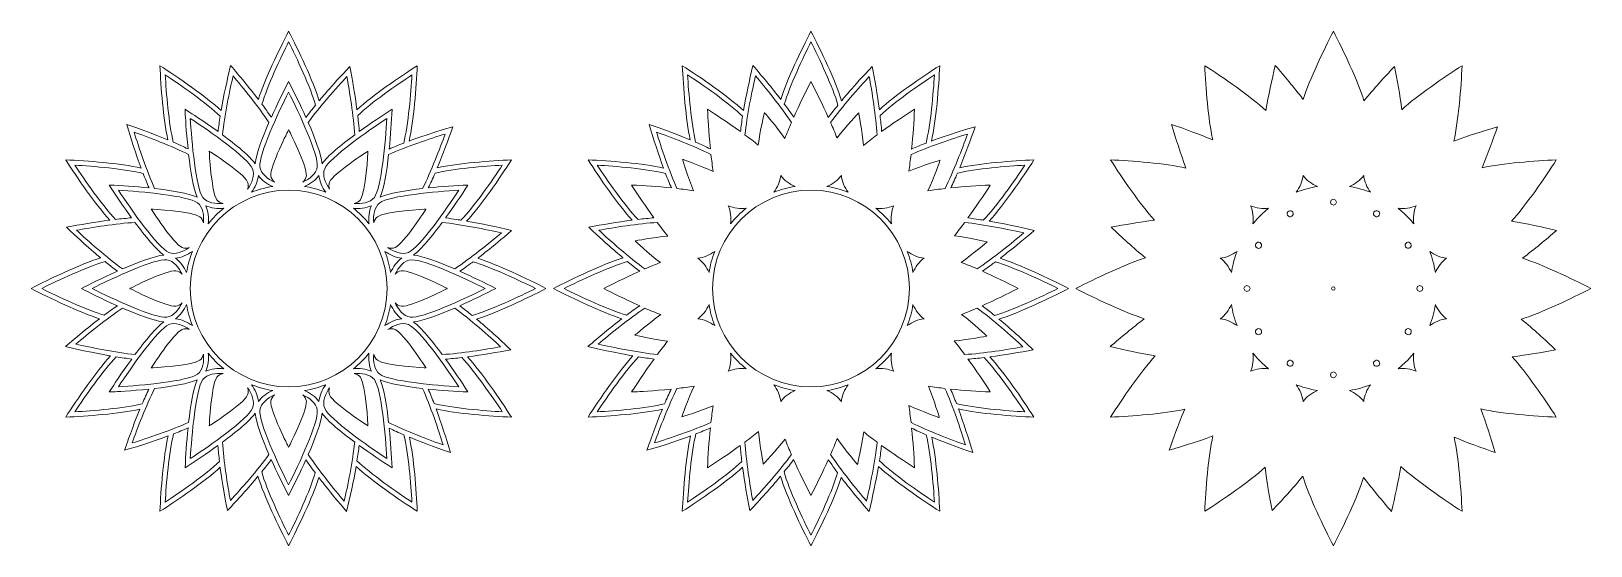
# Model space of a CAD drawing. Header units: inches. Extents: x 3 to 1296, y 3 to 429.
import ezdxf

# ---------------------------------------------------------------- set-up
doc = ezdxf.new("R2010")
doc.units = ezdxf.units.IN
doc.header["$MEASUREMENT"] = 0
doc.layers.add('_U+0421_U+043B_U+043E_U+0439 1', color=7, linetype='Continuous')

msp = doc.modelspace()

# ---------------------------------------------------------------- linework, layer by layer
at = {"layer": '_U+0421_U+043B_U+043E_U+0439 1', "color": 1, "lineweight": 9, "true_color": 0xff0000}
for points, knots in [([(429.4, 216), (413.7, 224.1), (389.6, 235.7), (372.8, 241.1), (372.8, 241.1), (384.1, 249.5), (400.9, 264.1), (388.5, 267.1), (376.2, 269.8), (363.6, 271.9), (375.6, 284.9), (391.2, 307.7), (400.8, 322.7), (383.2, 321.9), (356.5, 319.9), (339.3, 316.1), (344.1, 327.8), (348.3, 339.1), (352.1, 350.2), (330, 343.6), (315.9, 338.3), (315.9, 338.3), (319.8, 355.5), (321.9, 383.1), (322.7, 400.8), (307.8, 391.3), (285.7, 376.2), (272.7, 364.3), (272.7, 364.3), (272.7, 364.3), (272.7, 364.3), (271, 376.9), (269, 388.7), (266.8, 400.2), (250.9, 383.5), (241.2, 371.6), (241.4, 371.8), (236.2, 388.7), (224.1, 413.7), (216, 429.4), (207.9, 413.7), (196.3, 389.6), (190.9, 372.8), (183.2, 382.9), (175.6, 392), (167.9, 400.9), (164.9, 388.5), (162.2, 376.1), (160.1, 363.6), (160.1, 363.6), (160.1, 363.6), (160.1, 363.6), (147.1, 375.6), (124.3, 391.2), (109.3, 400.8), (110.1, 383.2), (112.1, 356.5), (115.9, 339.3), (116.1, 339.2), (102.9, 344.8), (81.8, 352.1), (85.5, 339.7), (89.4, 327.7), (93.7, 315.9), (76.5, 319.8), (48.9, 321.9), (31.2, 322.7), (40.7, 307.8), (55.8, 285.7), (67.7, 272.7), (55.1, 271), (43.3, 269), (31.8, 266.8), (48.7, 250.7), (60.4, 241.2), (60.2, 241.4), (43.3, 236.2), (18.3, 224.1), (2.6, 216), (18.3, 207.9), (42.4, 196.3), (59.2, 190.9), (49.1, 183.2), (40, 175.6), (31.1, 167.9), (53.4, 162.5), (68.4, 160.1), (68.4, 160.1), (56.4, 147.1), (40.8, 124.3), (31.2, 109.3), (48.8, 110.1), (75.5, 112.1), (92.7, 115.9), (86.5, 100.9), (81.6, 86.7), (81.2, 85.5), (81.2, 85.5), (79.9, 81.8), (79.9, 81.8), (79.9, 81.8), (83.6, 82.9), (83.6, 82.9), (100.6, 87.9), (116.1, 93.7), (116.1, 93.7), (112.2, 76.5), (110.1, 48.9), (109.3, 31.2), (124.2, 40.7), (146.3, 55.8), (159.3, 67.7), (159.3, 67.7), (161, 53.7), (165.2, 31.8), (174.1, 41.1), (182.6, 50.5), (190.6, 60.2), (190.6, 60.2), (190.6, 60.2), (190.6, 60.2), (195.8, 43.3), (207.9, 18.3), (216, 2.6), (224.1, 18.3), (235.7, 42.4), (241.1, 59.2), (241.1, 59.2), (249.7, 47.7), (264.1, 31.1), (267.1, 43.5), (269.8, 55.9), (271.9, 68.4), (271.9, 68.4), (271.9, 68.4), (271.9, 68.4), (284.9, 56.4), (307.7, 40.8), (322.7, 31.2), (321.9, 48.8), (319.9, 75.5), (316.1, 92.7), (316.1, 92.7), (329.2, 87.2), (350.2, 79.9), (346.6, 92.1), (342.7, 104.1), (338.3, 116.1), (355.5, 112.2), (383.1, 110.1), (400.8, 109.3), (391.3, 124.2), (376.2, 146.3), (364.3, 159.3), (364.3, 159.3), (364.3, 159.3), (364.3, 159.3), (377, 161), (388.7, 163), (400.2, 165.2), (390.9, 174.1), (381.5, 182.6), (371.8, 190.6), (388.7, 195.8), (413.7, 207.9), (429.4, 216)], [0, 0, 0, 0, 1, 1, 1, 2, 2, 2, 3, 3, 3, 4, 4, 4, 5, 5, 5, 6, 6, 6, 7, 7, 7, 8, 8, 8, 9, 9, 9, 10, 10, 10, 11, 11, 11, 12, 12, 12, 13, 13, 13, 14, 14, 14, 15, 15, 15, 16, 16, 16, 17, 17, 17, 18, 18, 18, 19, 19, 19, 20, 20, 20, 21, 21, 21, 22, 22, 22, 23, 23, 23, 24, 24, 24, 25, 25, 25, 26, 26, 26, 27, 27, 27, 28, 28, 28, 29, 29, 29, 30, 30, 30, 31, 31, 31, 32, 32, 32, 33, 33, 33, 34, 34, 34, 35, 35, 35, 36, 36, 36, 37, 37, 37, 38, 38, 38, 39, 39, 39, 40, 40, 40, 41, 41, 41, 42, 42, 42, 43, 43, 43, 44, 44, 44, 45, 45, 45, 46, 46, 46, 47, 47, 47, 48, 48, 48, 49, 49, 49, 50, 50, 50, 51, 51, 51, 52, 52, 52, 53, 53, 53, 54, 54, 54, 55, 55, 55, 55]), ([(862.6, 216), (846.9, 224.1), (822.7, 235.7), (805.9, 241.1), (805.9, 241.1), (817.2, 249.5), (834.1, 264.1), (821.6, 267.1), (809.3, 269.8), (796.8, 271.9), (808.8, 284.9), (824.3, 307.7), (834, 322.7), (816.3, 321.9), (789.6, 319.9), (772.4, 316.1), (777.3, 327.8), (781.4, 339.1), (785.2, 350.2), (763.1, 343.6), (749, 338.3), (749, 338.3), (753, 355.5), (755, 383.1), (755.9, 400.8), (740.9, 391.2), (718.8, 376.2), (705.8, 364.3), (704.2, 376.9), (702.1, 388.7), (699.9, 400.2), (684, 383.5), (674.3, 371.6), (674.5, 371.8), (669.3, 388.7), (657.2, 413.7), (649.1, 429.4), (641, 413.7), (629.4, 389.6), (624.1, 372.8), (616.4, 382.9), (608.7, 392), (601, 400.9), (598, 388.5), (595.3, 376.1), (593.2, 363.6), (580.3, 375.6), (557.4, 391.2), (542.4, 400.8), (543.3, 383.2), (545.3, 356.5), (549, 339.3), (549.3, 339.2), (536, 344.8), (515, 352.1), (518.6, 339.7), (522.5, 327.7), (526.9, 315.9), (509.6, 319.8), (482, 321.9), (464.3, 322.7), (473.9, 307.8), (488.9, 285.7), (500.8, 272.7), (488.2, 271), (476.5, 269), (464.9, 266.8), (481.9, 250.7), (493.5, 241.2), (493.3, 241.4), (476.5, 236.2), (451.5, 224.1), (435.7, 216), (451.4, 207.9), (475.5, 196.3), (492.3, 190.9), (482.3, 183.2), (473.1, 175.6), (464.2, 167.9), (486.6, 162.5), (501.5, 160.1), (501.5, 160.1), (489.5, 147.1), (473.9, 124.3), (464.3, 109.3), (481.9, 110.1), (508.7, 112.1), (525.9, 115.9), (519.6, 100.9), (514.7, 86.7), (514.3, 85.5), (514.3, 85.5), (513.1, 81.8), (513.1, 81.8), (513.1, 81.8), (516.8, 82.9), (516.8, 82.9), (533.7, 87.9), (549.3, 93.7), (549.3, 93.7), (545.3, 76.5), (543.3, 48.9), (542.4, 31.2), (557.3, 40.7), (579.4, 55.8), (592.4, 67.7), (594.1, 55.1), (596.1, 43.3), (598.4, 31.8), (607.2, 41.1), (615.7, 50.5), (623.8, 60.2), (623.8, 60.2), (623.8, 60.2), (623.8, 60.2), (629, 43.3), (641, 18.3), (649.1, 2.6), (657.2, 18.3), (668.9, 42.4), (674.2, 59.2), (674.2, 59.2), (682.9, 47.7), (697.3, 31.1), (700.3, 43.5), (702.9, 55.9), (705.1, 68.4), (718, 56.4), (740.9, 40.8), (755.9, 31.2), (755, 48.8), (753, 75.5), (749.2, 92.7), (749.2, 92.7), (762.3, 87.2), (783.3, 79.9), (779.7, 92.1), (775.8, 104.1), (771.4, 116.1), (788.6, 112.2), (816.3, 110.1), (834, 109.3), (824.4, 124.2), (809.3, 146.3), (797.5, 159.3), (797.5, 159.3), (797.5, 159.3), (797.5, 159.3), (810.1, 161), (821.9, 163), (833.4, 165.2), (824, 174.1), (814.7, 182.6), (805, 190.6), (821.9, 195.8), (846.8, 207.9), (862.6, 216)], [0, 0, 0, 0, 1, 1, 1, 2, 2, 2, 3, 3, 3, 4, 4, 4, 5, 5, 5, 6, 6, 6, 7, 7, 7, 8, 8, 8, 9, 9, 9, 10, 10, 10, 11, 11, 11, 12, 12, 12, 13, 13, 13, 14, 14, 14, 15, 15, 15, 16, 16, 16, 17, 17, 17, 18, 18, 18, 19, 19, 19, 20, 20, 20, 21, 21, 21, 22, 22, 22, 23, 23, 23, 24, 24, 24, 25, 25, 25, 26, 26, 26, 27, 27, 27, 28, 28, 28, 29, 29, 29, 30, 30, 30, 31, 31, 31, 32, 32, 32, 33, 33, 33, 34, 34, 34, 35, 35, 35, 36, 36, 36, 37, 37, 37, 38, 38, 38, 39, 39, 39, 40, 40, 40, 41, 41, 41, 42, 42, 42, 43, 43, 43, 44, 44, 44, 45, 45, 45, 46, 46, 46, 47, 47, 47, 48, 48, 48, 49, 49, 49, 50, 50, 50, 51, 51, 51, 52, 52, 52, 52]), ([(1239.1, 241.1), (1249.3, 248.9), (1258.4, 256.5), (1267.2, 264.1), (1254.9, 267.1), (1242.5, 269.8), (1229.9, 271.9), (1242, 285), (1257.5, 307.7), (1267.1, 322.7), (1249.5, 321.9), (1222.8, 319.9), (1205.5, 316.1), (1210.4, 327.8), (1214.5, 338.9), (1218.3, 350.2), (1206.3, 346.6), (1194.3, 342.7), (1182.1, 338.3), (1186.1, 355.5), (1188.1, 383.2), (1189, 400.8), (1174.1, 391.2), (1152, 376.2), (1139, 364.3), (1137.3, 377), (1135.3, 388.6), (1133, 400.2), (1124.3, 391), (1115.9, 381.7), (1107.6, 371.8), (1102.4, 388.7), (1090.4, 413.6), (1082.3, 429.4), (1074.2, 413.7), (1062.6, 389.6), (1057.2, 372.8), (1049.5, 382.9), (1041.8, 392.1), (1034.1, 400.9), (1031.2, 388.8), (1028.5, 376.5), (1026.3, 363.6), (1013.5, 375.6), (990.4, 391.3), (975.6, 400.8), (976.4, 382.9), (978.4, 356.4), (982.2, 339.3), (970.4, 344.1), (959.3, 348.2), (948.1, 352.1), (951.7, 340), (955.5, 328), (960, 315.9), (942.7, 319.8), (915.1, 321.9), (897.4, 322.7), (907, 307.9), (922, 285.8), (934, 272.7), (921.2, 271), (909.6, 269), (898, 266.8), (906.7, 258.6), (916, 250.1), (926.5, 241.4), (909.7, 236.2), (884.8, 224.2), (868.8, 216), (884.7, 207.8), (908.7, 196.3), (925.5, 190.9), (915.4, 183.2), (906.2, 175.5), (897.3, 167.9), (909.7, 164.9), (921.9, 162.2), (934.6, 160.1), (922.6, 147), (907.1, 124.3), (897.4, 109.3), (915.1, 110.1), (941.8, 112.1), (959, 115.9), (953.4, 102.4), (948.9, 89.6), (947.7, 86.3), (947.6, 86), (947.6, 85.8), (947.5, 85.7), (947.5, 85.6), (947.5, 85.6), (947.5, 85.5), (947.5, 85.5), (946.2, 81.8), (946.2, 81.8), (946.2, 81.8), (949.9, 82.9), (949.9, 82.9), (950, 83), (950, 83), (950.1, 83), (952.3, 83.7), (967.2, 88.1), (982.4, 93.7), (978.5, 76.6), (976.4, 48.9), (975.6, 31.2), (990.6, 40.8), (1012.6, 55.8), (1025.6, 67.7), (1027.2, 55), (1029.3, 43.4), (1031.5, 31.8), (1039.9, 40.7), (1048.4, 50), (1056.9, 60.2), (1062.1, 43.3), (1074.1, 18.3), (1082.3, 2.6), (1090.3, 18.2), (1102, 42.4), (1107.3, 59.2), (1115.1, 49.1), (1122.7, 40), (1130.4, 31.1), (1133.3, 43.1), (1136, 55.4), (1138.2, 68.4), (1151.2, 56.4), (1174.1, 40.7), (1189, 31.2), (1188.1, 48.8), (1186.1, 75.6), (1182.4, 92.7), (1194.1, 87.9), (1205.2, 83.8), (1216.4, 79.9), (1212.8, 92.1), (1209, 104.1), (1204.5, 116.1), (1221.8, 112.2), (1249.5, 110.1), (1267.1, 109.3), (1257.4, 124.4), (1242.4, 146.3), (1230.6, 159.3), (1243, 160.9), (1254.7, 162.9), (1266.5, 165.2), (1257.6, 173.6), (1248.3, 182.2), (1238.1, 190.6), (1254.9, 195.8), (1279.7, 207.8), (1295.7, 216), (1279.8, 224.2), (1255.8, 235.7), (1239.1, 241.1)], [0, 0, 0, 0, 1, 1, 1, 2, 2, 2, 3, 3, 3, 4, 4, 4, 5, 5, 5, 6, 6, 6, 7, 7, 7, 8, 8, 8, 9, 9, 9, 10, 10, 10, 11, 11, 11, 12, 12, 12, 13, 13, 13, 14, 14, 14, 15, 15, 15, 16, 16, 16, 17, 17, 17, 18, 18, 18, 19, 19, 19, 20, 20, 20, 21, 21, 21, 22, 22, 22, 23, 23, 23, 24, 24, 24, 25, 25, 25, 26, 26, 26, 27, 27, 27, 28, 28, 28, 29, 29, 29, 30, 30, 30, 31, 31, 31, 32, 32, 32, 33, 33, 33, 34, 34, 34, 35, 35, 35, 36, 36, 36, 37, 37, 37, 38, 38, 38, 39, 39, 39, 40, 40, 40, 41, 41, 41, 42, 42, 42, 43, 43, 43, 44, 44, 44, 45, 45, 45, 46, 46, 46, 47, 47, 47, 48, 48, 48, 49, 49, 49, 50, 50, 50, 51, 51, 51, 52, 52, 52, 53, 53, 53, 53]), ([(193.9, 368.9), (198.2, 383.7), (209.5, 407.7), (216, 420.7), (222.6, 407.5), (234.2, 382.9), (238.3, 368.1), (235.5, 364.7), (232.8, 361.2), (230.4, 357.9), (225.5, 368.9), (220.8, 378.3), (216, 387.7), (211.1, 378.2), (206.5, 368.9), (201.7, 358), (197.9, 363.6), (193.9, 368.9), (193.9, 368.9)], [0, 0, 0, 0, 1, 1, 1, 2, 2, 2, 3, 3, 3, 4, 4, 4, 5, 5, 5, 6, 6, 6, 6]), ([(627, 368.9), (631.3, 383.7), (642.7, 407.7), (649.1, 420.7), (655.7, 407.5), (667.3, 382.9), (671.5, 368.1), (668.7, 364.7), (666, 361.2), (663.5, 357.9), (658.6, 368.9), (653.9, 378.3), (649.1, 387.7), (644.2, 378.2), (639.6, 368.9), (634.8, 358), (631.1, 363.6), (627, 368.9), (627, 368.9)], [0, 0, 0, 0, 1, 1, 1, 2, 2, 2, 3, 3, 3, 4, 4, 4, 5, 5, 5, 6, 6, 6, 6]), ([(113.7, 393.2), (125.9, 385.2), (148.3, 369.6), (159.3, 358.9), (158.6, 354.5), (158, 350.2), (157.5, 346.1), (145.4, 354.8), (134.4, 362), (133.4, 362.6), (133.4, 362.6), (130.2, 364.7), (130.2, 364.7), (130.2, 364.7), (130.3, 360.8), (130.3, 360.8), (130.4, 359.7), (131, 346.6), (132.6, 331.8), (128.7, 333.7), (124.6, 335.6), (120.4, 337.4), (116.7, 352.3), (114.5, 378.8), (113.7, 393.2)], [0, 0, 0, 0, 1, 1, 1, 2, 2, 2, 3, 3, 3, 4, 4, 4, 5, 5, 5, 6, 6, 6, 7, 7, 7, 8, 8, 8, 8]), ([(169.9, 392.4), (177.9, 383), (191.2, 366.6), (199.7, 353.7), (194.2, 341), (189, 327.3), (188.3, 319.5), (183.8, 325.9), (172.4, 335.1), (161.2, 343.4), (162.8, 358.9), (167.1, 380.2), (169.9, 392.4)], [0, 0, 0, 0, 1, 1, 1, 2, 2, 2, 3, 3, 3, 4, 4, 4, 4]), ([(264.3, 391.8), (266.5, 379.7), (269.9, 358.8), (270.8, 343.4), (259.6, 335.1), (248.2, 325.9), (243.7, 319.5), (243, 327.3), (237.8, 340.9), (232.3, 353.7), (241.3, 366.3), (255.8, 382.6), (264.3, 391.8)], [0, 0, 0, 0, 1, 1, 1, 2, 2, 2, 3, 3, 3, 4, 4, 4, 4]), ([(273.3, 359.5), (284.4, 370.1), (306.3, 385.3), (318.3, 393.2), (317.5, 378.6), (315.2, 351.4), (311.4, 336.6), (311.4, 336.6), (311.4, 336.6), (311.4, 336.6), (307.3, 335), (303.2, 333.4), (299.4, 331.7), (300.6, 343.5), (301.3, 354.1), (301.8, 364.7), (292.9, 358.9), (284.2, 353.2), (274.6, 346.2), (274.1, 352.8), (273.3, 359.5), (273.3, 359.5)], [0, 0, 0, 0, 1, 1, 1, 2, 2, 2, 3, 3, 3, 4, 4, 4, 5, 5, 5, 6, 6, 6, 7, 7, 7, 7]), ([(546.8, 393.2), (559.1, 385.2), (581.5, 369.6), (592.4, 358.9), (591.7, 354.5), (591.1, 350.2), (590.7, 346.1), (578.6, 354.8), (567.5, 362), (566.6, 362.6), (566.6, 362.6), (563.3, 364.7), (563.3, 364.7), (563.3, 364.7), (563.5, 360.8), (563.5, 360.8), (563.5, 359.7), (564.2, 346.6), (565.7, 331.8), (561.8, 333.7), (557.7, 335.6), (553.5, 337.4), (549.9, 352.3), (547.6, 378.8), (546.8, 393.2)], [0, 0, 0, 0, 1, 1, 1, 2, 2, 2, 3, 3, 3, 4, 4, 4, 5, 5, 5, 6, 6, 6, 7, 7, 7, 8, 8, 8, 8]), ([(603.1, 392.4), (611, 383), (624.4, 366.6), (632.9, 353.7), (631, 349.3), (629.1, 344.8), (627.4, 340.5), (620.5, 350.4), (610.5, 361.9), (610.5, 361.9), (610.5, 361.9), (606.9, 347), (605.4, 334.9), (601.9, 337.8), (598.1, 340.6), (594.4, 343.4), (595.9, 358.9), (600.3, 380.2), (603.1, 392.4)], [0, 0, 0, 0, 1, 1, 1, 2, 2, 2, 3, 3, 3, 4, 4, 4, 5, 5, 5, 6, 6, 6, 6]), ([(697.4, 391.8), (699.7, 379.7), (703, 358.8), (703.9, 343.4), (700.1, 340.6), (696.2, 337.6), (692.6, 334.7), (691.6, 346.7), (688.7, 361.7), (688.7, 361.7), (688.7, 361.7), (678.1, 350.5), (670.7, 340.9), (669.1, 345.1), (667.3, 349.4), (665.4, 353.7), (674.5, 366.3), (688.9, 382.6), (697.4, 391.8)], [0, 0, 0, 0, 1, 1, 1, 2, 2, 2, 3, 3, 3, 4, 4, 4, 5, 5, 5, 6, 6, 6, 6]), ([(744.5, 336.6), (744.5, 336.6), (744.5, 336.6), (744.5, 336.6), (740.4, 335), (736.3, 333.4), (732.6, 331.7), (733.8, 343.5), (734.5, 354.1), (735, 364.7), (726, 358.9), (717.4, 353.2), (707.7, 346.2), (707.4, 350.4), (707, 355), (706.4, 359.5), (717.6, 370.1), (739.4, 385.3), (751.5, 393.2), (750.6, 378.6), (748.3, 351.4), (744.5, 336.6)], [0, 0, 0, 0, 1, 1, 1, 2, 2, 2, 3, 3, 3, 4, 4, 4, 5, 5, 5, 6, 6, 6, 7, 7, 7, 7]), ([(216, 378.9), (224.4, 362.2), (240.9, 326.8), (239.8, 317), (239.1, 311.2), (233.1, 306.7), (227.8, 304.3), (229.3, 305.7), (230.5, 307.5), (230.7, 309.5), (231.6, 317.2), (216, 347.6), (216, 347.6), (216, 347.6), (200.4, 317.2), (201.3, 309.5), (201.5, 307.5), (202.7, 305.7), (204.2, 304.3), (198.9, 306.7), (192.9, 311.2), (192.2, 317), (191.1, 326.8), (207.6, 362.2), (216, 378.9)], [0, 0, 0, 0, 1, 1, 1, 2, 2, 2, 3, 3, 3, 4, 4, 4, 5, 5, 5, 6, 6, 6, 7, 7, 7, 8, 8, 8, 8]), ([(134.5, 357.1), (150.2, 346.8), (182.2, 324.4), (186.1, 315.3), (188.4, 310), (185.4, 303), (182, 298.4), (182.7, 300.4), (182.8, 302.4), (182, 304.3), (178.9, 311.5), (150.2, 329.9), (150.2, 329.9), (150.2, 329.9), (151.9, 295.8), (156.5, 289.6), (157.7, 288), (159.6, 287), (161.6, 286.6), (155.9, 286), (148.4, 286.9), (144.9, 291.6), (139, 299.5), (135.6, 338.4), (134.5, 357.1)], [0, 0, 0, 0, 1, 1, 1, 2, 2, 2, 3, 3, 3, 4, 4, 4, 5, 5, 5, 6, 6, 6, 7, 7, 7, 8, 8, 8, 8]), ([(297.5, 357.1), (296.4, 338.4), (293, 299.5), (287.1, 291.6), (283.6, 286.9), (276.1, 286), (270.4, 286.6), (272.4, 287), (274.3, 288), (275.5, 289.6), (280.1, 295.8), (281.8, 329.9), (281.8, 329.9), (281.8, 329.9), (253.1, 311.5), (250, 304.3), (249.2, 302.4), (249.3, 300.4), (250, 298.4), (246.6, 303.1), (243.6, 310), (245.9, 315.3), (249.8, 324.4), (281.8, 346.8), (297.5, 357.1)], [0, 0, 0, 0, 1, 1, 1, 2, 2, 2, 3, 3, 3, 4, 4, 4, 5, 5, 5, 6, 6, 6, 7, 7, 7, 8, 8, 8, 8]), ([(133.1, 327.1), (134.6, 313.3), (136.9, 298.9), (140.2, 291.8), (133.1, 295.1), (118.7, 297.4), (104.9, 298.9), (98.5, 313.1), (91.6, 333.7), (87.9, 345.7), (99.5, 341.6), (119.2, 334.1), (133.1, 327.1)], [0, 0, 0, 0, 1, 1, 1, 2, 2, 2, 3, 3, 3, 4, 4, 4, 4]), ([(327.1, 298.9), (313.3, 297.4), (298.9, 295.1), (291.8, 291.8), (295.1, 298.9), (297.4, 313.3), (298.9, 327.1), (313.1, 333.5), (333.7, 340.4), (345.7, 344.1), (341.6, 332.5), (334.1, 312.8), (327.1, 298.9)], [0, 0, 0, 0, 1, 1, 1, 2, 2, 2, 3, 3, 3, 4, 4, 4, 4]), ([(521, 345.7), (532.6, 341.6), (552.4, 334.1), (566.2, 327.1), (566.7, 322.4), (567.4, 317.6), (568.1, 313), (557.1, 318.1), (542.7, 323.1), (542.7, 323.1), (542.7, 323.1), (547.1, 308.3), (551.8, 297.1), (547.3, 297.8), (542.6, 298.4), (538, 298.9), (531.6, 313.1), (524.7, 333.7), (521, 345.7)], [0, 0, 0, 0, 1, 1, 1, 2, 2, 2, 3, 3, 3, 4, 4, 4, 5, 5, 5, 6, 6, 6, 6]), ([(778.9, 344.1), (774.7, 332.5), (767.2, 312.8), (760.3, 298.9), (755.5, 298.4), (750.7, 297.8), (746.1, 297), (751.2, 308), (756.2, 322.4), (756.2, 322.4), (756.2, 322.4), (741.4, 318), (730.2, 313.3), (730.9, 317.8), (731.5, 322.5), (732.1, 327.1), (746.2, 333.5), (766.9, 340.4), (778.9, 344.1)], [0, 0, 0, 0, 1, 1, 1, 2, 2, 2, 3, 3, 3, 4, 4, 4, 5, 5, 5, 6, 6, 6, 6]), ([(38.8, 318.3), (53.4, 317.5), (80.6, 315.2), (95.4, 311.4), (97, 307.3), (98.6, 303.2), (100.3, 299.4), (88.5, 300.6), (77.9, 301.3), (67.3, 301.8), (73.1, 292.9), (78.8, 284.3), (85.8, 274.6), (81.6, 274.3), (77, 273.8), (72.5, 273.3), (61.9, 284.4), (46.7, 306.3), (38.8, 318.3)], [0, 0, 0, 0, 1, 1, 1, 2, 2, 2, 3, 3, 3, 4, 4, 4, 5, 5, 5, 6, 6, 6, 6]), ([(393.2, 318.3), (385.2, 306.1), (369.6, 283.7), (358.9, 272.7), (359, 272.7), (352.5, 273.8), (346.1, 274.5), (353.1, 284.1), (358.9, 292.8), (364.7, 301.8), (354, 301.3), (343.6, 300.6), (331.8, 299.4), (333.7, 303.3), (335.6, 307.4), (337.4, 311.6), (352.3, 315.3), (378.8, 317.5), (393.2, 318.3)], [0, 0, 0, 0, 1, 1, 1, 2, 2, 2, 3, 3, 3, 4, 4, 4, 5, 5, 5, 6, 6, 6, 6]), ([(471.9, 318.3), (486.6, 317.5), (513.7, 315.2), (528.5, 311.4), (530.1, 307.3), (531.8, 303.2), (533.4, 299.4), (521.6, 300.6), (511.1, 301.3), (500.4, 301.8), (506.2, 292.9), (512, 284.3), (518.9, 274.6), (514.7, 274.3), (510.2, 273.8), (505.7, 273.3), (495, 284.4), (479.8, 306.3), (471.9, 318.3)], [0, 0, 0, 0, 1, 1, 1, 2, 2, 2, 3, 3, 3, 4, 4, 4, 5, 5, 5, 6, 6, 6, 6]), ([(826.4, 318.3), (818.3, 306.1), (802.7, 283.7), (792, 272.7), (792.2, 272.7), (785.7, 273.8), (779.2, 274.5), (786.2, 284.1), (792, 292.8), (797.8, 301.8), (787.1, 301.3), (776.7, 300.6), (765, 299.4), (766.8, 303.3), (768.7, 307.4), (770.5, 311.6), (785.5, 315.3), (812, 317.5), (826.4, 318.3)], [0, 0, 0, 0, 1, 1, 1, 2, 2, 2, 3, 3, 3, 4, 4, 4, 5, 5, 5, 6, 6, 6, 6]), ([(74.9, 297.5), (93.6, 296.4), (132.5, 293), (140.4, 287.1), (145.1, 283.6), (146, 276.1), (145.4, 270.4), (145, 272.4), (144, 274.3), (142.4, 275.5), (136.2, 280.1), (102.1, 281.8), (102.1, 281.8), (102.1, 281.8), (120.5, 253.1), (127.7, 250), (129.6, 249.2), (131.6, 249.3), (133.6, 250), (128.9, 246.5), (122, 243.6), (116.7, 245.9), (107.6, 249.8), (85.2, 281.8), (74.9, 297.5)], [0, 0, 0, 0, 1, 1, 1, 2, 2, 2, 3, 3, 3, 4, 4, 4, 5, 5, 5, 6, 6, 6, 7, 7, 7, 8, 8, 8, 8]), ([(134.4, 216), (134.4, 261), (171, 297.6), (216, 297.6), (261, 297.6), (297.6, 261), (297.6, 216), (297.6, 171), (261, 134.4), (216, 134.4), (171, 134.4), (134.4, 171), (134.4, 216)], [0, 0, 0, 0, 1, 1, 1, 2, 2, 2, 3, 3, 3, 4, 4, 4, 4]), ([(202.8, 300.6), (196.7, 299.6), (190.8, 298), (185.2, 295.8), (188.1, 299.8), (190.5, 304.9), (190.9, 309.8), (193.6, 305.8), (198.2, 302.6), (202.8, 300.6)], [0, 0, 0, 0, 1, 1, 1, 2, 2, 2, 3, 3, 3, 3]), ([(246.8, 295.8), (241.2, 298), (235.3, 299.6), (229.2, 300.6), (233.7, 302.6), (238.4, 305.8), (241.1, 309.8), (241.5, 304.9), (243.9, 299.8), (246.8, 295.8)], [0, 0, 0, 0, 1, 1, 1, 2, 2, 2, 3, 3, 3, 3]), ([(357.1, 297.5), (346.8, 281.8), (324.4, 249.8), (315.3, 245.9), (310, 243.6), (303, 246.6), (298.4, 250), (300.4, 249.3), (302.4, 249.2), (304.3, 250), (311.5, 253.1), (329.9, 281.8), (329.9, 281.8), (329.9, 281.8), (295.8, 280.1), (289.6, 275.5), (288, 274.3), (287, 272.4), (286.6, 270.4), (286, 276.1), (286.9, 283.6), (291.6, 287.1), (299.5, 293), (338.4, 296.4), (357.1, 297.5)], [0, 0, 0, 0, 1, 1, 1, 2, 2, 2, 3, 3, 3, 4, 4, 4, 5, 5, 5, 6, 6, 6, 7, 7, 7, 8, 8, 8, 8]), ([(567.5, 216), (567.5, 261), (604.1, 297.6), (649.1, 297.6), (694.1, 297.6), (730.7, 261), (730.7, 216), (730.7, 171), (694.1, 134.4), (649.1, 134.4), (604.1, 134.4), (567.5, 171), (567.5, 216)], [0, 0, 0, 0, 1, 1, 1, 2, 2, 2, 3, 3, 3, 4, 4, 4, 4]), ([(635.9, 300.6), (629.8, 299.6), (623.9, 298), (618.3, 295.8), (621.2, 299.8), (623.6, 304.9), (624, 309.8), (626.8, 305.8), (631.4, 302.6), (635.9, 300.6)], [0, 0, 0, 0, 1, 1, 1, 2, 2, 2, 3, 3, 3, 3]), ([(662.4, 300.6), (666.9, 302.6), (671.5, 305.8), (674.3, 309.8), (674.6, 304.9), (677.1, 299.8), (680, 295.8), (674.3, 298), (668.5, 299.6), (662.4, 300.6)], [0, 0, 0, 0, 1, 1, 1, 2, 2, 2, 3, 3, 3, 3]), ([(1051.4, 295.8), (1054.3, 299.8), (1056.8, 304.9), (1057.1, 309.8), (1059.9, 305.8), (1064.5, 302.6), (1069, 300.6), (1063.3, 299.7), (1057.3, 298.1), (1051.4, 295.8), (1051.4, 295.8), (1051.4, 295.8), (1051.4, 295.8)], [0, 0, 0, 0, 1, 1, 1, 2, 2, 2, 3, 3, 3, 4, 4, 4, 4]), ([(1095.5, 300.6), (1100, 302.6), (1104.6, 305.8), (1107.4, 309.8), (1107.8, 304.9), (1110.2, 299.8), (1113.1, 295.8), (1112, 296.2), (1105.3, 299.1), (1095.5, 300.6)], [0, 0, 0, 0, 1, 1, 1, 2, 2, 2, 3, 3, 3, 3]), ([(147.3, 284.7), (151.8, 282.6), (157.4, 282.1), (162.3, 282.6), (157.5, 278.8), (153.2, 274.5), (149.4, 269.7), (149.9, 274.6), (149.4, 280.3), (147.3, 284.7)], [0, 0, 0, 0, 1, 1, 1, 2, 2, 2, 3, 3, 3, 3]), ([(282.6, 269.7), (278.8, 274.5), (274.5, 278.8), (269.7, 282.6), (274.6, 282.1), (280.3, 282.6), (284.7, 284.7), (282.6, 280.3), (282.1, 274.6), (282.6, 269.7)], [0, 0, 0, 0, 1, 1, 1, 2, 2, 2, 3, 3, 3, 3]), ([(580.5, 284.7), (584.9, 282.6), (590.6, 282.1), (595.4, 282.6), (590.7, 278.8), (586.3, 274.5), (582.5, 269.7), (583, 274.6), (582.6, 280.3), (580.5, 284.7)], [0, 0, 0, 0, 1, 1, 1, 2, 2, 2, 3, 3, 3, 3]), ([(715.8, 269.7), (711.9, 274.5), (707.6, 278.8), (702.8, 282.6), (707.7, 282.1), (713.4, 282.6), (717.8, 284.7), (715.7, 280.3), (715.2, 274.6), (715.8, 269.7)], [0, 0, 0, 0, 1, 1, 1, 2, 2, 2, 3, 3, 3, 3]), ([(1015.6, 269.7), (1016.2, 274.6), (1015.7, 280.3), (1013.6, 284.7), (1018, 282.6), (1023.7, 282.1), (1028.6, 282.6), (1028.6, 282.6), (1028.6, 282.6), (1028.6, 282.6), (1020.6, 276.2), (1015.6, 269.7), (1015.6, 269.7)], [0, 0, 0, 0, 1, 1, 1, 2, 2, 2, 3, 3, 3, 4, 4, 4, 4]), ([(1150.9, 284.7), (1148.8, 280.3), (1148.4, 274.6), (1148.9, 269.7), (1148.9, 269.7), (1143.9, 276.2), (1136, 282.6), (1140.9, 282.1), (1146.5, 282.6), (1150.9, 284.7)], [0, 0, 0, 0, 1, 1, 1, 2, 2, 2, 3, 3, 3, 3]), ([(88.6, 270.8), (96.9, 259.6), (106.1, 248.2), (112.5, 243.7), (104.7, 243), (91.1, 237.8), (78.3, 232.3), (65.7, 241.3), (49.4, 255.7), (40.2, 264.3), (52.3, 266.5), (73.2, 269.9), (88.6, 270.8)], [0, 0, 0, 0, 1, 1, 1, 2, 2, 2, 3, 3, 3, 4, 4, 4, 4]), ([(319.5, 243.7), (325.9, 248.2), (335.1, 259.6), (343.4, 270.8), (358.9, 269.2), (380.2, 264.9), (392.4, 262.1), (383, 254.1), (366.6, 240.8), (353.7, 232.3), (341, 237.8), (327.3, 243), (319.5, 243.7)], [0, 0, 0, 0, 1, 1, 1, 2, 2, 2, 3, 3, 3, 4, 4, 4, 4]), ([(473.3, 264.3), (485.4, 266.5), (506.3, 269.9), (521.7, 270.8), (524.6, 266.9), (527.5, 263.1), (530.5, 259.5), (518.4, 258.4), (503.4, 255.5), (503.4, 255.5), (503.4, 255.5), (514.6, 244.9), (524.3, 237.6), (520.1, 235.9), (515.7, 234.1), (511.4, 232.3), (498.8, 241.3), (482.5, 255.7), (473.3, 264.3)], [0, 0, 0, 0, 1, 1, 1, 2, 2, 2, 3, 3, 3, 4, 4, 4, 5, 5, 5, 6, 6, 6, 6]), ([(825.5, 262.1), (816.2, 254.1), (799.8, 240.8), (786.9, 232.3), (782.5, 234.2), (778, 236), (773.6, 237.7), (783.6, 244.6), (795.1, 254.6), (795.1, 254.6), (795.1, 254.6), (780.1, 258.2), (768.1, 259.8), (770.9, 263.3), (773.8, 267), (776.5, 270.8), (792, 269.2), (813.3, 264.9), (825.5, 262.1)], [0, 0, 0, 0, 1, 1, 1, 2, 2, 2, 3, 3, 3, 4, 4, 4, 5, 5, 5, 6, 6, 6, 6]), ([(131.4, 229.2), (129.4, 233.7), (126.2, 238.4), (122.2, 241.1), (127.1, 241.5), (132.2, 243.9), (136.2, 246.8), (134, 241.2), (132.4, 235.3), (131.4, 229.2)], [0, 0, 0, 0, 1, 1, 1, 2, 2, 2, 3, 3, 3, 3]), ([(300.6, 229.2), (299.6, 235.3), (298, 241.2), (295.8, 246.8), (299.8, 244), (304.9, 241.5), (309.8, 241.1), (305.8, 238.4), (302.6, 233.8), (300.6, 229.2)], [0, 0, 0, 0, 1, 1, 1, 2, 2, 2, 3, 3, 3, 3]), ([(569.3, 246.8), (567.1, 241.2), (565.5, 235.3), (564.6, 229.2), (562.6, 233.7), (559.3, 238.4), (555.3, 241.1), (560.2, 241.5), (565.3, 243.9), (569.3, 246.8)], [0, 0, 0, 0, 1, 1, 1, 2, 2, 2, 3, 3, 3, 3]), ([(733.7, 229.2), (732.8, 235.3), (731.1, 241.2), (729, 246.8), (732.9, 244), (738, 241.5), (742.9, 241.1), (738.9, 238.4), (735.7, 233.8), (733.7, 229.2)], [0, 0, 0, 0, 1, 1, 1, 2, 2, 2, 3, 3, 3, 3]), ([(997.7, 229.2), (995.7, 233.7), (992.5, 238.4), (988.5, 241.1), (993.4, 241.5), (998.5, 243.9), (1002.4, 246.8), (1002.1, 245.8), (999.3, 239.3), (997.7, 229.2)], [0, 0, 0, 0, 1, 1, 1, 2, 2, 2, 3, 3, 3, 3]), ([(1162.1, 246.8), (1166, 244), (1171.2, 241.5), (1176.1, 241.1), (1172.1, 238.4), (1168.8, 233.8), (1166.8, 229.2), (1165.9, 235.6), (1164, 242.1), (1162.1, 246.8)], [0, 0, 0, 0, 1, 1, 1, 2, 2, 2, 3, 3, 3, 3]), ([(11.3, 216), (24.5, 222.6), (49.1, 234.2), (63.9, 238.3), (63.8, 238.4), (68.9, 234.2), (74.1, 230.4), (60.5, 224.3), (48.8, 218.3), (47.8, 217.8), (47.8, 217.8), (44.3, 216), (44.3, 216), (44.3, 216), (47.8, 214.2), (47.8, 214.2), (48.8, 213.7), (60.4, 207.7), (74, 201.7), (70.4, 199.3), (66.7, 196.6), (63.1, 193.9), (48.3, 198.2), (24.3, 209.5), (11.3, 216)], [0, 0, 0, 0, 1, 1, 1, 2, 2, 2, 3, 3, 3, 4, 4, 4, 5, 5, 5, 6, 6, 6, 7, 7, 7, 8, 8, 8, 8]), ([(53.1, 216), (69.8, 224.4), (105.2, 240.9), (115, 239.8), (120.8, 239.1), (125.3, 233.1), (127.7, 227.8), (126.3, 229.3), (124.5, 230.5), (122.5, 230.7), (114.8, 231.6), (84.4, 216), (84.4, 216), (84.4, 216), (114.8, 200.4), (122.5, 201.3), (124.5, 201.5), (126.3, 202.7), (127.7, 204.2), (125.3, 198.9), (120.8, 192.9), (115, 192.2), (105.2, 191.1), (69.8, 207.6), (53.1, 216)], [0, 0, 0, 0, 1, 1, 1, 2, 2, 2, 3, 3, 3, 4, 4, 4, 5, 5, 5, 6, 6, 6, 7, 7, 7, 8, 8, 8, 8]), ([(317, 192.2), (311.2, 192.9), (306.7, 198.9), (304.3, 204.2), (305.7, 202.7), (307.5, 201.5), (309.5, 201.3), (317.2, 200.4), (347.6, 216), (347.6, 216), (347.6, 216), (317.2, 231.6), (309.5, 230.7), (307.5, 230.5), (305.7, 229.3), (304.3, 227.8), (306.8, 233.5), (311.8, 239.8), (318, 239.8), (329.1, 239.8), (362.8, 224.1), (378.9, 216), (362.2, 207.6), (326.8, 191.1), (317, 192.2)], [0, 0, 0, 0, 1, 1, 1, 2, 2, 2, 3, 3, 3, 4, 4, 4, 5, 5, 5, 6, 6, 6, 7, 7, 7, 8, 8, 8, 8]), ([(368.1, 193.7), (364.7, 196.5), (361.2, 199.2), (357.9, 201.6), (368.8, 206.5), (378.3, 211.2), (387.7, 216), (378.2, 220.9), (368.9, 225.5), (358, 230.3), (363.5, 234.1), (368.9, 238.1), (368.9, 238.1), (383.7, 233.8), (407.7, 222.5), (420.7, 216), (407.5, 209.4), (382.8, 197.8), (368.1, 193.7)], [0, 0, 0, 0, 1, 1, 1, 2, 2, 2, 3, 3, 3, 4, 4, 4, 5, 5, 5, 6, 6, 6, 6]), ([(444.5, 216), (457.6, 222.6), (482.3, 234.2), (497, 238.3), (496.9, 238.4), (502, 234.2), (507.2, 230.4), (493.6, 224.3), (481.9, 218.3), (480.9, 217.8), (480.9, 217.8), (477.4, 216), (477.4, 216), (477.4, 216), (480.9, 214.2), (480.9, 214.2), (481.9, 213.7), (493.5, 207.7), (507.1, 201.7), (503.5, 199.3), (499.9, 196.6), (496.2, 193.9), (481.4, 198.2), (457.4, 209.5), (444.5, 216)], [0, 0, 0, 0, 1, 1, 1, 2, 2, 2, 3, 3, 3, 4, 4, 4, 5, 5, 5, 6, 6, 6, 7, 7, 7, 8, 8, 8, 8]), ([(801.3, 193.7), (797.8, 196.5), (794.4, 199.2), (791, 201.6), (802, 206.5), (811.4, 211.2), (820.8, 216), (811.3, 220.9), (802, 225.5), (791.2, 230.3), (796.7, 234.1), (802, 238.1), (802, 238.1), (816.8, 233.8), (840.9, 222.5), (853.8, 216), (840.7, 209.4), (816, 197.8), (801.3, 193.7)], [0, 0, 0, 0, 1, 1, 1, 2, 2, 2, 3, 3, 3, 4, 4, 4, 5, 5, 5, 6, 6, 6, 6]), ([(78.3, 199.7), (91, 194.2), (104.7, 189), (112.5, 188.3), (106.1, 183.8), (96.9, 172.4), (88.6, 161.2), (73.1, 162.8), (51.8, 167.1), (39.6, 169.9), (49, 177.9), (65.4, 191.2), (78.3, 199.7)], [0, 0, 0, 0, 1, 1, 1, 2, 2, 2, 3, 3, 3, 4, 4, 4, 4]), ([(131.4, 202.8), (132.4, 196.7), (134, 190.8), (136.2, 185.2), (132.2, 188.1), (127.1, 190.5), (122.2, 190.9), (126.2, 193.6), (129.4, 198.3), (131.4, 202.8)], [0, 0, 0, 0, 1, 1, 1, 2, 2, 2, 3, 3, 3, 3]), ([(300.6, 202.8), (302.6, 198.3), (305.8, 193.6), (309.8, 190.9), (304.9, 190.5), (299.8, 188.1), (295.8, 185.2), (298, 190.8), (299.6, 196.7), (300.6, 202.8)], [0, 0, 0, 0, 1, 1, 1, 2, 2, 2, 3, 3, 3, 3]), ([(343.4, 161.2), (335.1, 172.4), (325.9, 183.8), (319.5, 188.3), (327.3, 189), (340.9, 194.2), (353.7, 199.7), (366.3, 190.7), (382.6, 176.2), (391.8, 167.7), (379.7, 165.5), (358.8, 162.1), (343.4, 161.2)], [0, 0, 0, 0, 1, 1, 1, 2, 2, 2, 3, 3, 3, 4, 4, 4, 4]), ([(472.7, 169.9), (482.1, 177.9), (498.5, 191.2), (511.4, 199.7), (515.8, 197.8), (520.3, 196), (524.6, 194.3), (514.7, 187.4), (503.2, 177.4), (503.2, 177.4), (503.2, 177.4), (518.2, 173.8), (530.2, 172.2), (527.4, 168.7), (524.5, 165), (521.8, 161.2), (506.3, 162.8), (485, 167.1), (472.7, 169.9)], [0, 0, 0, 0, 1, 1, 1, 2, 2, 2, 3, 3, 3, 4, 4, 4, 5, 5, 5, 6, 6, 6, 6]), ([(564.6, 202.8), (565.5, 196.7), (567.1, 190.8), (569.3, 185.2), (565.3, 188.1), (560.2, 190.5), (555.3, 190.9), (559.4, 193.6), (562.6, 198.3), (564.6, 202.8)], [0, 0, 0, 0, 1, 1, 1, 2, 2, 2, 3, 3, 3, 3]), ([(729, 185.2), (731.1, 190.8), (732.8, 196.7), (733.7, 202.8), (735.7, 198.3), (738.9, 193.6), (742.9, 190.9), (738.1, 190.5), (732.9, 188.1), (729, 185.2)], [0, 0, 0, 0, 1, 1, 1, 2, 2, 2, 3, 3, 3, 3]), ([(824.9, 167.7), (812.8, 165.5), (792, 162.1), (776.5, 161.2), (773.7, 165.1), (770.7, 168.9), (767.8, 172.5), (779.9, 173.6), (794.8, 176.5), (794.8, 176.5), (794.8, 176.5), (783.7, 187.1), (774, 194.4), (778.2, 196.1), (782.6, 197.9), (786.8, 199.7), (799.5, 190.7), (815.7, 176.2), (824.9, 167.7)], [0, 0, 0, 0, 1, 1, 1, 2, 2, 2, 3, 3, 3, 4, 4, 4, 5, 5, 5, 6, 6, 6, 6]), ([(988.5, 190.9), (992.5, 193.6), (995.7, 198.3), (997.7, 202.8), (998.6, 196.9), (1000.2, 190.9), (1002.4, 185.2), (998.5, 188.1), (993.3, 190.5), (988.5, 190.9)], [0, 0, 0, 0, 1, 1, 1, 2, 2, 2, 3, 3, 3, 3]), ([(1166.8, 202.8), (1168.8, 198.3), (1172.1, 193.6), (1176.1, 190.9), (1171.2, 190.5), (1166.1, 188.1), (1162.1, 185.2), (1164.3, 190.9), (1165.9, 196.9), (1166.8, 202.8)], [0, 0, 0, 0, 1, 1, 1, 2, 2, 2, 3, 3, 3, 3]), ([(74.9, 134.5), (85.2, 150.2), (107.6, 182.2), (116.7, 186.1), (122, 188.4), (129, 185.4), (133.6, 182), (131.6, 182.7), (129.6, 182.8), (127.7, 182), (120.5, 178.9), (102.1, 150.2), (102.1, 150.2), (102.1, 150.2), (136.2, 151.9), (142.4, 156.5), (144, 157.7), (145, 159.6), (145.4, 161.6), (146, 155.9), (145.1, 148.4), (140.4, 144.9), (132.5, 139), (93.6, 135.6), (74.9, 134.5)], [0, 0, 0, 0, 1, 1, 1, 2, 2, 2, 3, 3, 3, 4, 4, 4, 5, 5, 5, 6, 6, 6, 7, 7, 7, 8, 8, 8, 8]), ([(357.1, 134.5), (338.4, 135.6), (299.5, 139), (291.6, 144.9), (286.9, 148.4), (286, 155.9), (286.6, 161.6), (287, 159.6), (288, 157.7), (289.6, 156.5), (295.8, 151.9), (329.9, 150.2), (329.9, 150.2), (329.9, 150.2), (311.5, 178.9), (304.3, 182), (302.4, 182.8), (300.4, 182.7), (298.4, 182), (302.9, 185.3), (309.9, 188.4), (315.3, 186.1), (324.4, 182.2), (346.8, 150.2), (357.1, 134.5)], [0, 0, 0, 0, 1, 1, 1, 2, 2, 2, 3, 3, 3, 4, 4, 4, 5, 5, 5, 6, 6, 6, 7, 7, 7, 8, 8, 8, 8]), ([(38.8, 113.7), (46.8, 126), (62.4, 148.3), (73.1, 159.3), (77.5, 158.6), (81.8, 158), (85.9, 157.5), (77.2, 145.4), (70, 134.4), (69.4, 133.4), (69.4, 133.4), (67.3, 130.2), (67.3, 130.2), (67.3, 130.2), (71.2, 130.3), (71.2, 130.3), (72.3, 130.4), (85.4, 131), (100.2, 132.6), (98.3, 128.7), (96.4, 124.6), (94.6, 120.4), (94.6, 120.4), (94.6, 120.4), (94.6, 120.4), (79.7, 116.7), (53.2, 114.5), (38.8, 113.7)], [0, 0, 0, 0, 1, 1, 1, 2, 2, 2, 3, 3, 3, 4, 4, 4, 5, 5, 5, 6, 6, 6, 7, 7, 7, 8, 8, 8, 9, 9, 9, 9]), ([(149.4, 162.3), (153.2, 157.5), (157.5, 153.2), (162.3, 149.4), (157.4, 149.9), (151.7, 149.4), (147.3, 147.3), (149.4, 151.7), (149.9, 157.4), (149.4, 162.3)], [0, 0, 0, 0, 1, 1, 1, 2, 2, 2, 3, 3, 3, 3]), ([(284.7, 147.3), (280.3, 149.4), (274.6, 149.9), (269.7, 149.4), (274.5, 153.2), (278.8, 157.5), (282.6, 162.3), (282.1, 157.4), (282.6, 151.7), (284.7, 147.3)], [0, 0, 0, 0, 1, 1, 1, 2, 2, 2, 3, 3, 3, 3]), ([(393.2, 113.7), (378.6, 114.5), (351.4, 116.8), (336.6, 120.6), (336.6, 120.6), (336.6, 120.6), (336.6, 120.6), (335, 124.7), (333.4, 128.8), (331.7, 132.6), (343.5, 131.4), (354.1, 130.7), (364.7, 130.2), (358.9, 139.1), (353.1, 147.8), (346.2, 157.4), (350.4, 157.7), (355, 158.2), (359.5, 158.7), (370.1, 147.6), (385.3, 125.7), (393.2, 113.7)], [0, 0, 0, 0, 1, 1, 1, 2, 2, 2, 3, 3, 3, 4, 4, 4, 5, 5, 5, 6, 6, 6, 7, 7, 7, 7]), ([(471.9, 113.7), (480, 126), (495.5, 148.3), (506.2, 159.3), (510.6, 158.6), (514.9, 158), (519, 157.5), (510.3, 145.4), (503.2, 134.4), (502.6, 133.4), (502.6, 133.4), (500.4, 130.2), (500.4, 130.2), (500.4, 130.2), (504.3, 130.3), (504.3, 130.3), (505.5, 130.4), (518.5, 131), (533.3, 132.6), (531.4, 128.7), (529.6, 124.6), (527.8, 120.4), (527.8, 120.4), (527.8, 120.4), (527.8, 120.4), (512.8, 116.7), (486.3, 114.5), (471.9, 113.7)], [0, 0, 0, 0, 1, 1, 1, 2, 2, 2, 3, 3, 3, 4, 4, 4, 5, 5, 5, 6, 6, 6, 7, 7, 7, 8, 8, 8, 9, 9, 9, 9]), ([(582.5, 162.3), (586.3, 157.5), (590.7, 153.2), (595.4, 149.4), (590.5, 149.9), (584.9, 149.4), (580.5, 147.3), (582.6, 151.7), (583, 157.4), (582.5, 162.3)], [0, 0, 0, 0, 1, 1, 1, 2, 2, 2, 3, 3, 3, 3]), ([(715.8, 162.3), (715.2, 157.4), (715.7, 151.7), (717.8, 147.3), (713.4, 149.4), (707.8, 149.9), (702.8, 149.4), (707.6, 153.2), (711.9, 157.5), (715.8, 162.3)], [0, 0, 0, 0, 1, 1, 1, 2, 2, 2, 3, 3, 3, 3]), ([(826.4, 113.7), (811.7, 114.5), (784.5, 116.8), (769.7, 120.6), (769.7, 120.6), (769.7, 120.6), (769.7, 120.6), (768.1, 124.7), (766.5, 128.8), (764.8, 132.6), (776.7, 131.4), (787.2, 130.7), (797.8, 130.2), (792.1, 139.1), (786.3, 147.8), (779.3, 157.4), (783.6, 157.7), (788.1, 158.2), (792.6, 158.7), (803.3, 147.6), (818.4, 125.7), (826.4, 113.7)], [0, 0, 0, 0, 1, 1, 1, 2, 2, 2, 3, 3, 3, 4, 4, 4, 5, 5, 5, 6, 6, 6, 7, 7, 7, 7]), ([(1013.6, 147.3), (1015.7, 151.7), (1016.2, 157.4), (1015.6, 162.3), (1015.6, 162.3), (1020.6, 155.8), (1028.6, 149.4), (1023.6, 149.9), (1018, 149.4), (1013.6, 147.3)], [0, 0, 0, 0, 1, 1, 1, 2, 2, 2, 3, 3, 3, 3]), ([(1148.9, 162.3), (1148.4, 157.4), (1148.8, 151.7), (1150.9, 147.3), (1146.5, 149.4), (1140.9, 149.9), (1136, 149.4), (1144.7, 156.7), (1148.9, 162.3), (1148.9, 162.3)], [0, 0, 0, 0, 1, 1, 1, 2, 2, 2, 3, 3, 3, 3]), ([(134.5, 74.9), (135.6, 93.6), (139, 132.5), (144.9, 140.4), (148.4, 145.1), (155.9, 146), (161.7, 145.4), (159.6, 145), (157.7, 144), (156.5, 142.4), (151.9, 136.2), (150.2, 102.1), (150.2, 102.1), (150.2, 102.1), (178.9, 120.5), (182, 127.7), (182.8, 129.6), (182.7, 131.6), (182, 133.7), (185.4, 129), (188.4, 122), (186.1, 116.7), (182.2, 107.6), (150.2, 85.2), (134.5, 74.9)], [0, 0, 0, 0, 1, 1, 1, 2, 2, 2, 3, 3, 3, 4, 4, 4, 5, 5, 5, 6, 6, 6, 7, 7, 7, 8, 8, 8, 8]), ([(297.5, 74.9), (281.8, 85.2), (249.8, 107.6), (245.9, 116.7), (243.6, 122), (246.5, 129), (250, 133.7), (249.3, 131.6), (249.2, 129.6), (250, 127.7), (253.1, 120.5), (281.8, 102.1), (281.8, 102.1), (281.8, 102.1), (280.1, 136.2), (275.5, 142.4), (274.3, 144), (272.4, 145), (270.3, 145.4), (276.1, 146), (283.6, 145.1), (287.1, 140.4), (293, 132.5), (296.4, 93.6), (297.5, 74.9)], [0, 0, 0, 0, 1, 1, 1, 2, 2, 2, 3, 3, 3, 4, 4, 4, 5, 5, 5, 6, 6, 6, 7, 7, 7, 8, 8, 8, 8]), ([(104.9, 133.1), (118.7, 134.6), (133.1, 136.9), (140.2, 140.2), (136.9, 133.1), (134.6, 118.7), (133.1, 104.9), (118.9, 98.5), (98.3, 91.6), (86.3, 87.9), (90.4, 99.5), (97.9, 119.2), (104.9, 133.1)], [0, 0, 0, 0, 1, 1, 1, 2, 2, 2, 3, 3, 3, 4, 4, 4, 4]), ([(190.9, 122.2), (190.5, 127.1), (188.1, 132.2), (185.2, 136.2), (190.8, 134), (196.7, 132.4), (202.8, 131.4), (198.3, 129.4), (193.6, 126.2), (190.9, 122.2)], [0, 0, 0, 0, 1, 1, 1, 2, 2, 2, 3, 3, 3, 3]), ([(241.1, 122.2), (238.4, 126.2), (233.8, 129.4), (229.2, 131.4), (235.3, 132.4), (241.2, 134), (246.8, 136.2), (243.9, 132.2), (241.5, 127.1), (241.1, 122.2)], [0, 0, 0, 0, 1, 1, 1, 2, 2, 2, 3, 3, 3, 3]), ([(298.9, 104.9), (297.4, 118.7), (295.1, 133.1), (291.8, 140.2), (298.9, 136.9), (313.3, 134.6), (327.1, 133.1), (333.5, 118.9), (340.4, 98.3), (344.1, 86.3), (332.5, 90.4), (312.8, 97.9), (298.9, 104.9)], [0, 0, 0, 0, 1, 1, 1, 2, 2, 2, 3, 3, 3, 4, 4, 4, 4]), ([(519.4, 87.9), (523.5, 99.5), (531.1, 119.2), (538, 133.1), (542.8, 133.6), (547.6, 134.2), (552.2, 135), (547, 124), (542.1, 109.6), (542.1, 109.6), (542.1, 109.6), (556.8, 114), (568, 118.6), (567.3, 114.2), (566.7, 109.5), (566.2, 104.9), (552, 98.5), (531.4, 91.6), (519.4, 87.9)], [0, 0, 0, 0, 1, 1, 1, 2, 2, 2, 3, 3, 3, 4, 4, 4, 5, 5, 5, 6, 6, 6, 6]), ([(635.9, 131.4), (631.4, 129.4), (626.8, 126.2), (624, 122.2), (623.6, 127.1), (621.2, 132.2), (618.3, 136.2), (623.9, 134), (629.8, 132.4), (635.9, 131.4)], [0, 0, 0, 0, 1, 1, 1, 2, 2, 2, 3, 3, 3, 3]), ([(662.4, 131.4), (668.5, 132.4), (674.4, 134), (680, 136.2), (677.1, 132.2), (674.7, 127.1), (674.3, 122.2), (671.5, 126.2), (666.9, 129.4), (662.4, 131.4)], [0, 0, 0, 0, 1, 1, 1, 2, 2, 2, 3, 3, 3, 3]), ([(777.2, 86.3), (765.6, 90.4), (745.9, 97.9), (732.1, 104.9), (731.5, 109.6), (730.9, 114.4), (730.2, 119), (741.1, 113.9), (755.5, 108.9), (755.5, 108.9), (755.5, 108.9), (751.2, 123.7), (746.5, 134.9), (750.9, 134.2), (755.6, 133.6), (760.2, 133.1), (766.7, 118.9), (773.5, 98.3), (777.2, 86.3)], [0, 0, 0, 0, 1, 1, 1, 2, 2, 2, 3, 3, 3, 4, 4, 4, 5, 5, 5, 6, 6, 6, 6]), ([(1069.1, 131.4), (1064.5, 129.4), (1059.9, 126.2), (1057.1, 122.2), (1056.8, 127.1), (1054.3, 132.2), (1051.4, 136.2), (1052.5, 135.8), (1059.4, 132.9), (1069.1, 131.4)], [0, 0, 0, 0, 1, 1, 1, 2, 2, 2, 3, 3, 3, 3]), ([(1113.1, 136.2), (1110.2, 132.2), (1107.8, 127.1), (1107.4, 122.2), (1104.6, 126.2), (1100, 129.4), (1095.5, 131.4), (1102.5, 132.5), (1107.9, 134.2), (1113.1, 136.2)], [0, 0, 0, 0, 1, 1, 1, 2, 2, 2, 3, 3, 3, 3]), ([(216, 53.1), (207.6, 69.8), (191.1, 105.2), (192.2, 115), (192.9, 120.8), (198.9, 125.3), (204.2, 127.7), (202.7, 126.3), (201.5, 124.5), (201.3, 122.5), (200.4, 114.8), (216, 84.4), (216, 84.4), (216, 84.4), (231.6, 114.8), (230.7, 122.5), (230.5, 124.5), (229.3, 126.3), (227.8, 127.7), (233.1, 125.3), (239.1, 120.8), (239.8, 115), (240.9, 105.2), (224.4, 69.8), (216, 53.1)], [0, 0, 0, 0, 1, 1, 1, 2, 2, 2, 3, 3, 3, 4, 4, 4, 5, 5, 5, 6, 6, 6, 7, 7, 7, 8, 8, 8, 8]), ([(167.7, 40.2), (165.5, 52.3), (162.1, 73.2), (161.2, 88.6), (172.4, 96.9), (183.8, 106.1), (188.3, 112.5), (189, 104.7), (194.2, 91.1), (199.7, 78.3), (190.7, 65.7), (176.2, 49.4), (167.7, 40.2)], [0, 0, 0, 0, 1, 1, 1, 2, 2, 2, 3, 3, 3, 4, 4, 4, 4]), ([(262.1, 39.6), (254.1, 49), (240.8, 65.4), (232.3, 78.3), (237.8, 91), (243, 104.7), (243.7, 112.5), (248.2, 106.1), (259.6, 96.9), (270.8, 88.6), (269.2, 73.1), (264.9, 51.8), (262.1, 39.6)], [0, 0, 0, 0, 1, 1, 1, 2, 2, 2, 3, 3, 3, 4, 4, 4, 4]), ([(113.7, 38.8), (114.5, 53.4), (116.8, 80.6), (120.6, 95.4), (120.6, 95.4), (120.6, 95.4), (120.6, 95.4), (124.7, 97), (128.8, 98.6), (132.6, 100.3), (131.4, 88.5), (130.7, 77.9), (130.2, 67.3), (139.1, 73.1), (147.8, 78.8), (157.4, 85.8), (157.7, 81.6), (158.2, 77), (158.7, 72.5), (147.6, 61.9), (125.7, 46.7), (113.7, 38.8)], [0, 0, 0, 0, 1, 1, 1, 2, 2, 2, 3, 3, 3, 4, 4, 4, 5, 5, 5, 6, 6, 6, 7, 7, 7, 7]), ([(318.3, 38.8), (306.1, 46.8), (283.7, 62.4), (272.7, 73.1), (273.4, 77.5), (274, 81.8), (274.5, 85.9), (284.1, 78.9), (292.8, 73.1), (301.8, 67.3), (301.3, 78), (300.6, 88.4), (299.4, 100.2), (303.3, 98.3), (307.4, 96.4), (311.6, 94.6), (315.3, 79.7), (317.5, 53.2), (318.3, 38.8)], [0, 0, 0, 0, 1, 1, 1, 2, 2, 2, 3, 3, 3, 4, 4, 4, 5, 5, 5, 6, 6, 6, 6]), ([(546.8, 38.8), (547.7, 53.4), (549.9, 80.6), (553.7, 95.4), (553.7, 95.4), (553.7, 95.4), (553.7, 95.4), (557.9, 97), (561.9, 98.6), (565.7, 100.3), (564.5, 88.5), (563.8, 77.9), (563.3, 67.3), (572.3, 73.1), (580.9, 78.8), (590.5, 85.8), (590.8, 81.6), (591.3, 77), (591.8, 72.5), (580.7, 61.9), (558.9, 46.7), (546.8, 38.8)], [0, 0, 0, 0, 1, 1, 1, 2, 2, 2, 3, 3, 3, 4, 4, 4, 5, 5, 5, 6, 6, 6, 7, 7, 7, 7]), ([(600.8, 40.2), (598.6, 52.3), (595.3, 73.2), (594.3, 88.6), (598.2, 91.4), (602.1, 94.4), (605.7, 97.3), (606.7, 85.3), (609.6, 70.3), (609.6, 70.3), (609.6, 70.3), (620.2, 81.5), (627.6, 91.1), (629.2, 86.9), (631, 82.6), (632.9, 78.3), (623.8, 65.7), (609.4, 49.4), (600.8, 40.2)], [0, 0, 0, 0, 1, 1, 1, 2, 2, 2, 3, 3, 3, 4, 4, 4, 5, 5, 5, 6, 6, 6, 6]), ([(695.2, 39.6), (687.2, 49), (673.9, 65.4), (665.4, 78.3), (667.3, 82.7), (669.2, 87.2), (670.8, 91.5), (677.8, 81.6), (687.7, 70.1), (687.7, 70.1), (687.7, 70.1), (691.3, 85), (692.9, 97.1), (696.4, 94.2), (700.1, 91.4), (703.9, 88.6), (702.4, 73.1), (698, 51.8), (695.2, 39.6)], [0, 0, 0, 0, 1, 1, 1, 2, 2, 2, 3, 3, 3, 4, 4, 4, 5, 5, 5, 6, 6, 6, 6]), ([(751.5, 38.8), (739.2, 46.8), (716.8, 62.4), (705.9, 73.1), (706.6, 77.5), (707.2, 81.8), (707.6, 85.9), (717.2, 78.9), (726, 73.1), (735, 67.3), (734.5, 78), (733.8, 88.4), (732.6, 100.2), (736.4, 98.3), (740.6, 96.4), (744.7, 94.6), (748.4, 79.7), (750.6, 53.2), (751.5, 38.8)], [0, 0, 0, 0, 1, 1, 1, 2, 2, 2, 3, 3, 3, 4, 4, 4, 5, 5, 5, 6, 6, 6, 6]), ([(238.1, 63.1), (233.8, 48.3), (222.5, 24.3), (216, 11.3), (209.4, 24.5), (197.8, 49.1), (193.7, 63.9), (196.5, 67.3), (199.2, 70.8), (201.6, 74.1), (206.5, 63.1), (211.2, 53.7), (216, 44.3), (220.9, 53.8), (225.5, 63.1), (230.3, 74), (234.1, 68.4), (238.1, 63.1), (238.1, 63.1)], [0, 0, 0, 0, 1, 1, 1, 2, 2, 2, 3, 3, 3, 4, 4, 4, 5, 5, 5, 6, 6, 6, 6]), ([(671.2, 63.1), (666.9, 48.3), (655.6, 24.3), (649.1, 11.3), (642.5, 24.5), (630.9, 49.1), (626.8, 63.9), (629.6, 67.3), (632.3, 70.8), (634.7, 74.1), (639.6, 63.1), (644.3, 53.7), (649.1, 44.3), (654, 53.8), (658.6, 63.1), (663.5, 74), (667.2, 68.4), (671.3, 63.1), (671.2, 63.1)], [0, 0, 0, 0, 1, 1, 1, 2, 2, 2, 3, 3, 3, 4, 4, 4, 5, 5, 5, 6, 6, 6, 6])]:
    msp.add_open_spline(points, degree=3, knots=knots, dxfattribs=at)
at = {"layer": '_U+0421_U+043B_U+043E_U+0439 1', "color": 28, "lineweight": 9, "true_color": 0x160a01}
for points, knots in [([(1082.3, 285.1), (1078.9, 285.1), (1078.9, 290.2), (1082.3, 290.2), (1085.6, 290.2), (1085.6, 285.1), (1082.3, 285.1)], [0, 0, 0, 0, 1, 1, 1, 2, 2, 2, 2]), ([(1044.3, 276.8), (1045.9, 273.9), (1050.3, 276.4), (1048.6, 279.3), (1047, 282.2), (1042.6, 279.7), (1044.3, 276.8)], [0, 0, 0, 0, 1, 1, 1, 2, 2, 2, 2]), ([(1115.9, 279.3), (1114.2, 276.4), (1118.6, 273.9), (1120.3, 276.8), (1122, 279.7), (1117.6, 282.2), (1115.9, 279.3)], [0, 0, 0, 0, 1, 1, 1, 2, 2, 2, 2]), ([(1018, 253.1), (1017.3, 251.9), (1017.7, 250.3), (1019, 249.6), (1020.2, 248.9), (1021.7, 249.4), (1022.4, 250.6), (1024.1, 253.5), (1019.7, 256), (1018, 253.1)], [0, 0, 0, 0, 1, 1, 1, 2, 2, 2, 3, 3, 3, 3]), ([(1146.5, 253.1), (1144.8, 256), (1140.5, 253.5), (1142.1, 250.6), (1143.8, 247.7), (1148.2, 250.2), (1146.5, 253.1)], [0, 0, 0, 0, 1, 1, 1, 2, 2, 2, 2]), ([(1010.6, 213.5), (1014, 213.5), (1014, 218.5), (1010.6, 218.5), (1007.3, 218.5), (1007.3, 213.5), (1010.6, 213.5)], [0, 0, 0, 0, 1, 1, 1, 2, 2, 2, 2]), ([(1083.7, 216), (1083.7, 214.1), (1080.8, 214.1), (1080.8, 216), (1080.8, 217.9), (1083.7, 217.9), (1083.7, 216)], [0, 0, 0, 0, 1, 1, 1, 2, 2, 2, 2]), ([(1153.9, 218.5), (1150.6, 218.5), (1150.6, 213.5), (1153.9, 213.5), (1157.3, 213.5), (1157.3, 218.5), (1153.9, 218.5)], [0, 0, 0, 0, 1, 1, 1, 2, 2, 2, 2]), ([(1021.5, 178), (1024.4, 179.7), (1021.8, 184), (1019, 182.4), (1016.1, 180.7), (1018.6, 176.3), (1021.5, 178)], [0, 0, 0, 0, 1, 1, 1, 2, 2, 2, 2]), ([(1145.6, 182.4), (1142.7, 184), (1140.2, 179.7), (1143.1, 178), (1146, 176.3), (1148.5, 180.7), (1145.6, 182.4)], [0, 0, 0, 0, 1, 1, 1, 2, 2, 2, 2]), ([(1048.6, 152.7), (1050.3, 155.6), (1045.9, 158.1), (1044.3, 155.2), (1042.6, 152.3), (1047, 149.8), (1048.6, 152.7)], [0, 0, 0, 0, 1, 1, 1, 2, 2, 2, 2]), ([(1120.3, 155.2), (1118.6, 158.1), (1114.2, 155.6), (1115.9, 152.7), (1117.6, 149.8), (1122, 152.3), (1120.3, 155.2)], [0, 0, 0, 0, 1, 1, 1, 2, 2, 2, 2]), ([(1082.3, 141.8), (1085.6, 141.8), (1085.6, 146.9), (1082.3, 146.9), (1078.9, 146.9), (1078.9, 141.8), (1082.3, 141.8)], [0, 0, 0, 0, 1, 1, 1, 2, 2, 2, 2])]:
    msp.add_open_spline(points, degree=3, knots=knots, dxfattribs=at)

doc.saveas('drawing.dxf')
